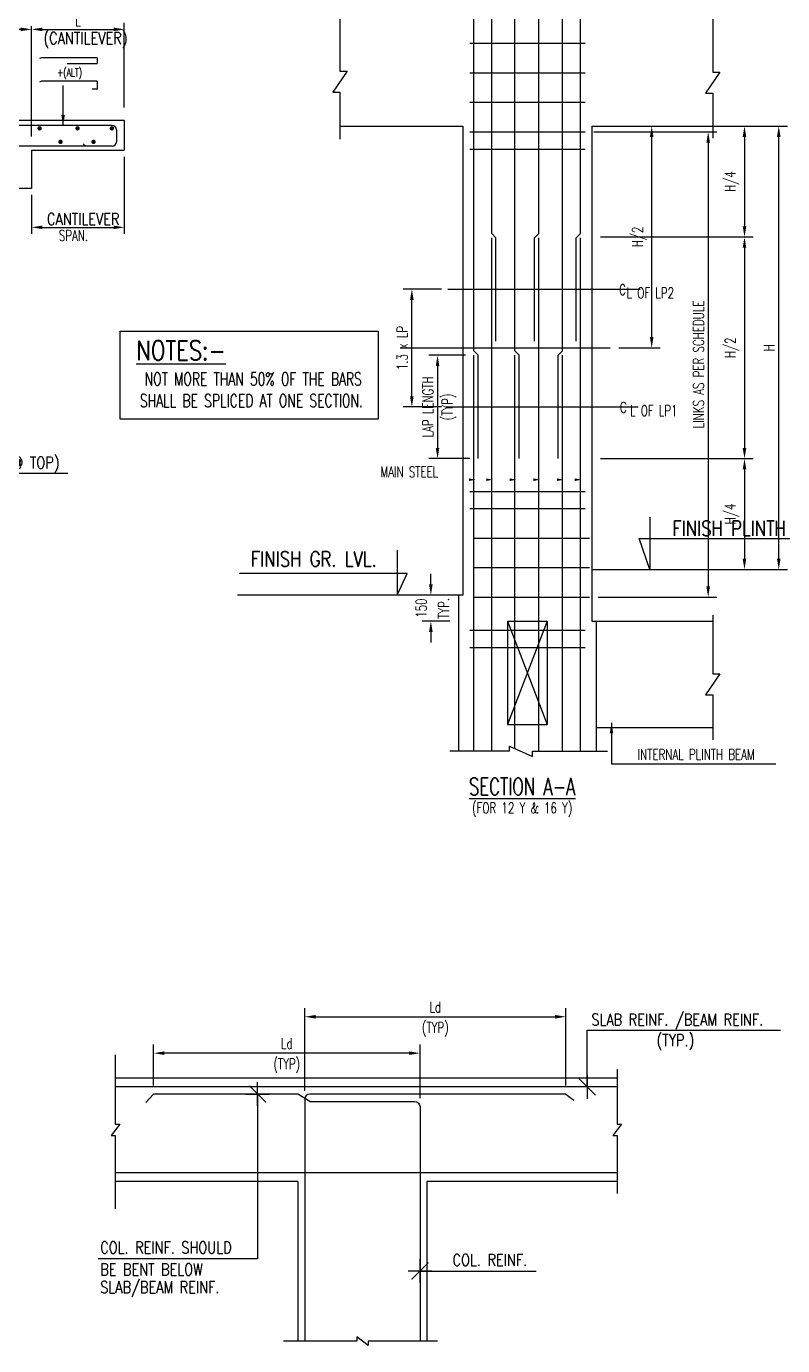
# Model space of a CAD drawing. Extents: x 489124 to 794428, y -356295 to -29813.
# Drawn here: x 591606 to 609192, y -319889 to -289239 of the extents above; entities that cross this region are included whole.
import ezdxf
from ezdxf.enums import TextEntityAlignment as Align
from ezdxf.lldxf.tags import DXFTag

# ---------------------------------------------------------------- set-up
doc = ezdxf.new("R2010")
doc.units = 0
doc.header["$LTSCALE"] = 500
doc.header["$MEASUREMENT"] = 0
doc.layers.get('DEFPOINTS').update_dxf_attribs({"color": 4})
for name, color, linetype in [('08', 4, 'Continuous'), ('BEAM', 4, 'Continuous'), ('BRAKE LINE', 8, 'Continuous'), ('CEN', 8, 'CENTER'), ('DIM', 5, 'Continuous'), ('DIM1', 5, 'Continuous'), ('dimention', 7, 'Continuous'), ('FOOT', 4, 'Continuous'), ('FRAME', 6, 'Continuous'), ('LINK', 2, 'Continuous'), ('REINFORCEMENT', 6, 'Continuous'), ('S-SCHEDULE', 2, 'Continuous'), ('ST', 6, 'Continuous'), ('TXT', 4, 'Continuous'), ('TXT1', 2, 'Continuous')]:
    doc.layers.add(name, color=color, linetype=linetype)
doc.layers.add('HEADING-TXT', color=1, linetype='Continuous', lineweight=25)
doc.styles.add('ROMAND', font='romand')
doc.styles.add('ROMANS', font='r.shx', dxfattribs={"width": 0.7, "bigfont": 'bigfont.shx'})
doc.styles.add('ROMENT', font='r.shx', dxfattribs={"bigfont": 'bigfont.shx'})
tags = doc.linetypes.add('CENTER', pattern=[2, 1.25, -0.25, 0.25, -0.25]).pattern_tags.tags
tags[10:11] = [DXFTag(74, 4), DXFTag(75, 0), DXFTag(340, '0'), DXFTag(46, 1.0), DXFTag(50, 0.0), DXFTag(44, 0.0), DXFTag(45, 0.0)]
tags[8:9] = [DXFTag(74, 4), DXFTag(75, 0), DXFTag(340, '0'), DXFTag(46, 1.0), DXFTag(50, 0.0), DXFTag(44, 0.0), DXFTag(45, 0.0)]
tags[6:7] = [DXFTag(74, 4), DXFTag(75, 0), DXFTag(340, '0'), DXFTag(46, 1.0), DXFTag(50, 0.0), DXFTag(44, 0.0), DXFTag(45, 0.0)]
tags[4:5] = [DXFTag(74, 4), DXFTag(75, 0), DXFTag(340, '0'), DXFTag(46, 1.0), DXFTag(50, 0.0), DXFTag(44, 0.0), DXFTag(45, 0.0)]
doc.dimstyles.new('5', dxfattribs={"dimtxt": 250, "dimasz": 250, "dimexe": 60, "dimexo": 60, "dimgap": 150, "dimtad": 1, "dimdec": 0, "dimlfac": 0.2, "dimzin": 0, "dimdsep": 46, "dimtxsty": 'ROMANS', "dimcen": -250, "dimclrd": 5, "dimclre": 5, "dimclrt": 4, "dimadec": 0, "dimazin": 0, "dimtfac": 1, "dimtdec": 0, "dimtix": 1, "dimtofl": 0, "dimtmove": 2, "dimatfit": 3, "dimfxl": 0, "dimtolj": 1, "dimtzin": 0, "dimarcsym": 0})
doc.dimstyles.new('Copy(2) of Standard', dxfattribs={"dimtxt": 300, "dimasz": 250, "dimexe": 75, "dimexo": 50, "dimgap": 50, "dimtad": 1, "dimdec": 0, "dimrnd": 5, "dimzin": 0, "dimdsep": 46, "dimtxsty": 'ROMANS', "dimcen": 0, "dimclrd": 5, "dimclre": 5, "dimclrt": 4, "dimadec": 0, "dimazin": 0, "dimtfac": 1, "dimtdec": 0, "dimtofl": 0, "dimtmove": 0, "dimatfit": 3, "dimfxl": 0, "dimtolj": 1, "dimtzin": 0, "dimarcsym": 0})
doc.dimstyles.new('dim25', dxfattribs={"dimtxt": 250, "dimasz": 250, "dimexe": 200, "dimexo": 200, "dimgap": 100, "dimtad": 1, "dimdec": 0, "dimlfac": 0.25, "dimzin": 0, "dimdsep": 46, "dimtxsty": 'ROMANS', "dimcen": 0, "dimclrd": 5, "dimclre": 5, "dimclrt": 4, "dimadec": 0, "dimazin": 0, "dimtfac": 1, "dimtdec": 0, "dimtix": 1, "dimtofl": 0, "dimtmove": 2, "dimatfit": 3, "dimfxl": 0, "dimtolj": 1, "dimtzin": 0, "dimlwd": -1, "dimlwe": -1, "dimarcsym": 0})
doc.dimstyles.new('INT$7', dxfattribs={"dimtxt": 9, "dimasz": 8, "dimexe": 8, "dimexo": 3, "dimgap": 2, "dimtad": 1, "dimdec": 0, "dimzin": 0, "dimdsep": 46, "dimtxsty": 'ROMANS', "dimblk": 'DIMTICK', "dimcen": -0.25, "dimclrd": 5, "dimclre": 5, "dimclrt": 4, "dimadec": 0, "dimazin": 0, "dimtfac": 1, "dimtdec": 0, "dimtix": 1, "dimtofl": 0, "dimtmove": 2, "dimatfit": 3, "dimldrblk": 'DIMTICK', "dimfxl": 0, "dimtolj": 1, "dimtzin": 0, "dimarcsym": 0})
doc.dimstyles.new('INT1', dxfattribs={"dimtxt": 250, "dimasz": 250, "dimexe": 150, "dimexo": 60, "dimgap": 75, "dimtad": 1, "dimdec": 0, "dimzin": 0, "dimdsep": 46, "dimtxsty": 'ROMANS', "dimcen": -250, "dimclrd": 5, "dimclre": 5, "dimclrt": 4, "dimadec": 0, "dimazin": 0, "dimtfac": 1, "dimtdec": 0, "dimtix": 1, "dimtofl": 0, "dimtmove": 2, "dimatfit": 3, "dimfxl": 0, "dimtolj": 1, "dimtzin": 0, "dimarcsym": 0})

# ---------------------------------------------------------------- blocks, each defined once
blk = doc.blocks.new('*D987')
at = {"layer": 'DEFPOINTS', "color": 0}
for p in [(593883.7975305151, -292117.6470941927), (591726.5982788904, -293005.9755883657), (593883.7975305151, -293907.9178714396)]:
    blk.add_point(p, dxfattribs=at)
at = {"layer": 'DIM', "color": 5, "lineweight": -2}
for p, q in [((593883.7975305151, -292267.6470941927), (593883.7975305151, -294057.9178714396)), ((591726.5982788904, -293155.9755883657), (591726.5982788904, -294057.9178714396)), ((591976.5982788904, -293907.9178714396), (593633.7975305151, -293907.9178714396))]:
    blk.add_line(p, q, dxfattribs=at)
at = {"layer": 'DIM', "color": 5}
for points in [[(591976.5982788904, -293866.2512047729), (591976.5982788904, -293949.5845381063), (591726.5982788904, -293907.9178714396)], [(593633.7975305151, -293866.2512047729), (593633.7975305151, -293949.5845381063), (593883.7975305151, -293907.9178714396)]]:
    blk.add_solid(points, dxfattribs=at)
at = {"layer": 'DIM', "color": 4, "insert": (592805.1979047027, -293707.9178714396), "char_height": 250, "attachment_point": 5, "style": 'ROMANS'}
blk.add_mtext('\\A1;   ', dxfattribs=at)
blk = doc.blocks.new('*D988')
at = {"layer": 'DEFPOINTS', "color": 0}
for p in [(588138.8144213418, -289309.0058978407), (588138.8144213418, -291371.0311365516), (591726.5982788904, -291847.0311365516)]:
    blk.add_point(p, dxfattribs=at)
at = {"layer": 'DIM', "color": 5, "lineweight": -2}
for p, q in [((588138.8144213418, -291321.0311365516), (588138.8144213418, -289234.0058978407)), ((591476.5982788904, -289309.0058978407), (588388.8144213418, -289309.0058978407)), ((591726.5982788904, -291797.0311365516), (591726.5982788904, -289234.0058978407))]:
    blk.add_line(p, q, dxfattribs=at)
at = {"layer": 'DIM', "color": 5}
for points in [[(588388.8144213418, -289267.339231174), (588388.8144213418, -289350.6725645074), (588138.8144213418, -289309.0058978407)], [(591476.5982788904, -289267.339231174), (591476.5982788904, -289350.6725645074), (591726.5982788904, -289309.0058978407)]]:
    blk.add_solid(points, dxfattribs=at)
at = {"layer": 'DIM', "color": 4, "insert": (589932.7063501161, -289109.0058978407), "char_height": 300, "attachment_point": 5, "style": 'ROMANS'}
blk.add_mtext('\\A1;1.5 x L', dxfattribs=at)
blk = doc.blocks.new('*D989')
at = {"layer": 'DEFPOINTS', "color": 0}
for p in [(591726.5982788904, -289309.0058978407), (593883.7975305151, -289309.0058978407), (593883.7975305151, -291270.0311365516)]:
    blk.add_point(p, dxfattribs=at)
at = {"layer": 'DIM', "color": 5, "lineweight": -2}
for p, q in [((591976.5982788904, -289309.0058978407), (593633.7975305151, -289309.0058978407)), ((593883.7975305151, -291120.0311365516), (593883.7975305151, -289159.0058978407))]:
    blk.add_line(p, q, dxfattribs=at)
at = {"layer": 'DIM', "color": 5}
for points in [[(591976.5982788904, -289267.339231174), (591976.5982788904, -289350.6725645074), (591726.5982788904, -289309.0058978407)], [(593633.7975305151, -289267.339231174), (593633.7975305151, -289350.6725645074), (593883.7975305151, -289309.0058978407)]]:
    blk.add_solid(points, dxfattribs=at)
at = {"layer": 'DIM', "color": 4, "insert": (592805.1979047027, -289109.0058978407), "char_height": 250, "attachment_point": 5, "style": 'ROMANS'}
blk.add_mtext('\\A1;L', dxfattribs=at)
blk = doc.blocks.new('DIMTICK')
for p, q in [((-1, 0), (1, 0)), ((0, 1), (0, -1))]:
    blk.add_line(p, q)
at = {"color": 2, "const_width": 0.1}
blk.add_lwpolyline([(0.7071067811865461, 0.7071067811865461), (-0.7071067811865479, -0.7071067811865461)], dxfattribs=at)
blk = doc.blocks.new('*D1021')
at = {"layer": 'DEFPOINTS', "color": 0}
for p in [(601011.8580561941, -302455.8475312414), (601594.7712864764, -302455.8475312414), (601654.7712864755, -303055.8475312414)]:
    blk.add_point(p, dxfattribs=at)
at = {"layer": 'DIM', "color": 5}
for p, q in [((601011.8580561941, -302205.8475312414), (601011.8580561941, -301955.8475312414)), ((601394.7712864764, -302455.8475312414), (600811.8580561941, -302455.8475312414)), ((601454.7712864755, -303055.8475312414), (600811.8580561941, -303055.8475312414)), ((601011.8580561941, -303305.8475312414), (601011.8580561941, -303555.8475312414))]:
    blk.add_line(p, q, dxfattribs=at)
for points in [[(600970.1913895275, -302205.8475312414), (601053.5247228608, -302205.8475312414), (601011.8580561941, -302455.8475312414)], [(600970.1913895275, -303305.8475312414), (601053.5247228608, -303305.8475312414), (601011.8580561941, -303055.8475312414)]]:
    blk.add_solid(points, dxfattribs=at)
at = {"layer": 'DIM', "color": 4, "insert": (600786.8580561943, -302755.8475312413), "char_height": 250, "attachment_point": 5, "rotation": 90, "style": 'ROMANS'}
blk.add_mtext('\\A1;150', dxfattribs=at)
blk = doc.blocks.new('*D1030')
at = {"layer": 'DEFPOINTS', "color": 0}
for p in [(600569.9028259865, -295345.4497478502), (601462.7712392993, -295345.4497478502), (601462.7712392993, -298080.8475312414)]:
    blk.add_point(p, dxfattribs=at)
at = {"layer": 'DIM', "color": 5}
for p, q in [((601262.7712392993, -295345.4497478502), (600369.9028259865, -295345.4497478502)), ((600569.9028259865, -297830.8475312414), (600569.9028259865, -295595.4497478502)), ((601262.7712392993, -298080.8475312414), (600369.9028259865, -298080.8475312414))]:
    blk.add_line(p, q, dxfattribs=at)
for points in [[(600528.2361593199, -295595.4497478502), (600611.5694926531, -295595.4497478502), (600569.9028259865, -295345.4497478502)], [(600528.2361593199, -297830.8475312414), (600611.5694926531, -297830.8475312414), (600569.9028259865, -298080.8475312414)]]:
    blk.add_solid(points, dxfattribs=at)
at = {"layer": 'DIM', "color": 4, "insert": (600344.9028259866, -296713.1486395457), "char_height": 250, "attachment_point": 5, "rotation": 90, "style": 'ROMANS'}
blk.add_mtext('\\A1;1.3 x LP', dxfattribs=at)
blk = doc.blocks.new('*D1032')
at = {"layer": 'DEFPOINTS', "color": 0}
for p in [(605180.1594426064, -291555.8475312423), (606147.5914192013, -291555.8475312423), (605180.1594426064, -296707.0022183401)]:
    blk.add_point(p, dxfattribs=at)
at = {"layer": 'DIM', "color": 5}
for p, q in [((605380.1594426064, -291555.8475312423), (606347.5914192013, -291555.8475312423)), ((606147.5914192013, -296457.0022183401), (606147.5914192013, -291805.8475312423)), ((605380.1594426064, -296707.0022183401), (606347.5914192013, -296707.0022183401))]:
    blk.add_line(p, q, dxfattribs=at)
for points in [[(606105.9247525347, -291805.8475312423), (606189.258085868, -291805.8475312423), (606147.5914192013, -291555.8475312423)], [(606105.9247525347, -296457.0022183401), (606189.258085868, -296457.0022183401), (606147.5914192013, -296707.0022183401)]]:
    blk.add_solid(points, dxfattribs=at)
at = {"layer": 'DIM', "color": 4, "insert": (605857.1152287252, -294131.4248747911), "char_height": 250, "attachment_point": 5, "rotation": 90, "style": 'ROMANS'}
blk.add_mtext('\\A1;H/2', dxfattribs=at)
blk = doc.blocks.new('*D1033')
at = {"layer": 'DEFPOINTS', "color": 0}
for p in [(607509.4645695891, -291555.8475312423), (609101.6220840416, -291555.8475312423), (607509.4645695891, -301855.8475312423)]:
    blk.add_point(p, dxfattribs=at)
at = {"layer": 'DIM', "color": 5}
for p, q in [((607709.4645695891, -291555.8475312423), (609301.6220840416, -291555.8475312423)), ((609101.6220840416, -301605.8475312423), (609101.6220840416, -291805.8475312423)), ((607709.4645695891, -301855.8475312423), (609301.6220840416, -301855.8475312423))]:
    blk.add_line(p, q, dxfattribs=at)
for points in [[(609059.955417375, -291805.8475312423), (609143.2887507082, -291805.8475312423), (609101.6220840416, -291555.8475312423)], [(609059.955417375, -301605.8475312423), (609143.2887507082, -301605.8475312423), (609101.6220840416, -301855.8475312423)]]:
    blk.add_solid(points, dxfattribs=at)
at = {"layer": 'DIM', "color": 4, "insert": (608876.6220840417, -296705.8475312422), "char_height": 250, "attachment_point": 5, "rotation": 90, "style": 'ROMANS'}
blk.add_mtext('\\A1;H', dxfattribs=at)
blk = doc.blocks.new('*D1049')
at = {"layer": 'DEFPOINTS', "color": 0}
for p in [(606955.8927790029, -291555.8475312423), (604754.7712864755, -294130.8475312414), (608305.1674001806, -294130.8475312414)]:
    blk.add_point(p, dxfattribs=at)
at = {"layer": 'DIM', "color": 5}
for p, q in [((607155.8927790029, -291555.8475312423), (608505.1674001806, -291555.8475312423)), ((608305.1674001806, -291805.8475312423), (608305.1674001806, -293880.8475312414)), ((604954.7712864755, -294130.8475312414), (608505.1674001806, -294130.8475312414))]:
    blk.add_line(p, q, dxfattribs=at)
for points in [[(608263.500733514, -291805.8475312423), (608346.8340668472, -291805.8475312423), (608305.1674001806, -291555.8475312423)], [(608263.500733514, -293880.8475312414), (608346.8340668472, -293880.8475312414), (608305.1674001806, -294130.8475312414)]]:
    blk.add_solid(points, dxfattribs=at)
at = {"layer": 'DIM', "color": 4, "insert": (608014.6912097045, -292843.3475312418), "char_height": 250, "attachment_point": 5, "rotation": 90, "style": 'ROMANS'}
blk.add_mtext('\\A1;H/4', dxfattribs=at)
blk = doc.blocks.new('*D1050')
at = {"layer": 'DEFPOINTS', "color": 0}
for p in [(604754.7712864755, -294130.8475312414), (604754.7712864755, -299280.8475312414), (608305.1674001806, -299280.8475312414)]:
    blk.add_point(p, dxfattribs=at)
at = {"layer": 'DIM', "color": 5}
for p, q in [((604954.7712864755, -294130.8475312414), (608505.1674001806, -294130.8475312414)), ((608305.1674001806, -294380.8475312414), (608305.1674001806, -299030.8475312414)), ((604954.7712864755, -299280.8475312414), (608505.1674001806, -299280.8475312414))]:
    blk.add_line(p, q, dxfattribs=at)
for points in [[(608263.500733514, -294380.8475312414), (608346.8340668472, -294380.8475312414), (608305.1674001806, -294130.8475312414)], [(608263.500733514, -299030.8475312414), (608346.8340668472, -299030.8475312414), (608305.1674001806, -299280.8475312414)]]:
    blk.add_solid(points, dxfattribs=at)
at = {"layer": 'DIM', "color": 4, "insert": (608014.6912097045, -296705.8475312413), "char_height": 250, "attachment_point": 5, "rotation": 90, "style": 'ROMANS'}
blk.add_mtext('\\A1;H/2', dxfattribs=at)
blk = doc.blocks.new('*D1051')
at = {"layer": 'DEFPOINTS', "color": 0}
for p in [(604754.7712864755, -299280.8475312414), (607108.4616657086, -301855.8475312423), (608305.1674001806, -301855.8475312423)]:
    blk.add_point(p, dxfattribs=at)
at = {"layer": 'DIM', "color": 5}
for p, q in [((604954.7712864755, -299280.8475312414), (608505.1674001806, -299280.8475312414)), ((608305.1674001806, -299530.8475312414), (608305.1674001806, -301605.8475312423)), ((607308.4616657086, -301855.8475312423), (608505.1674001806, -301855.8475312423))]:
    blk.add_line(p, q, dxfattribs=at)
for points in [[(608263.500733514, -299530.8475312414), (608346.8340668472, -299530.8475312414), (608305.1674001806, -299280.8475312414)], [(608263.500733514, -301605.8475312423), (608346.8340668472, -301605.8475312423), (608305.1674001806, -301855.8475312423)]]:
    blk.add_solid(points, dxfattribs=at)
at = {"layer": 'DIM', "color": 4, "insert": (608014.6912097045, -300568.3475312418), "char_height": 250, "attachment_point": 5, "rotation": 90, "style": 'ROMANS'}
blk.add_mtext('\\A1;H/4', dxfattribs=at)
blk = doc.blocks.new('*D1121')
at = {"layer": 'DEFPOINTS', "color": 0}
for p in [(594563.4501885725, -313094.5), (594563.4501885725, -314046.485234756), (600761.0760771157, -314339.0633002869)]:
    blk.add_point(p, dxfattribs=at)
at = {"layer": 'DIM', "color": 5}
for p, q in [((594563.4501885725, -313846.485234756), (594563.4501885725, -312894.5)), ((600761.0760771157, -314139.0633002869), (600761.0760771157, -312894.5)), ((600511.0760771157, -313094.5), (594813.4501885725, -313094.5))]:
    blk.add_line(p, q, dxfattribs=at)
for points in [[(594813.4501885725, -313052.8333333333), (594813.4501885725, -313136.1666666667), (594563.4501885725, -313094.5)], [(600511.0760771157, -313052.8333333333), (600511.0760771157, -313136.1666666667), (600761.0760771157, -313094.5)]]:
    blk.add_solid(points, dxfattribs=at)
at = {"layer": 'DIM', "color": 4, "char_height": 250, "attachment_point": 5, "style": 'ROMANS'}
for s, insert in [('\\A1;Ld', (597662.2631328441, -312869.5)), ('\\A1;(TYP)', (597662.2631328441, -313384.9761904762))]:
    blk.add_mtext(s, dxfattribs=dict(at, insert=insert))
blk = doc.blocks.new('*D1122')
at = {"layer": 'DEFPOINTS', "color": 0}
for p in [(604150.1703415252, -312249), (604150.1703415252, -314046.485234756), (598081.0760771157, -314166.485234756)]:
    blk.add_point(p, dxfattribs=at)
at = {"layer": 'DIM', "color": 5}
for p, q in [((598081.0760771157, -313966.485234756), (598081.0760771157, -312049)), ((598331.0760771157, -312249), (603900.1703415252, -312249)), ((604150.1703415252, -313846.485234756), (604150.1703415252, -312049))]:
    blk.add_line(p, q, dxfattribs=at)
for points in [[(598331.0760771157, -312207.3333333333), (598331.0760771157, -312290.6666666667), (598081.0760771157, -312249)], [(603900.1703415252, -312207.3333333333), (603900.1703415252, -312290.6666666667), (604150.1703415252, -312249)]]:
    blk.add_solid(points, dxfattribs=at)
at = {"layer": 'DIM', "color": 4, "char_height": 250, "attachment_point": 5, "style": 'ROMANS'}
for s, insert in [('\\A1;Ld', (601115.6232093205, -312024)), ('\\A1;(TYP)', (601115.6232093205, -312539.4761904762))]:
    blk.add_mtext(s, dxfattribs=dict(at, insert=insert))
blk = doc.blocks.new('*D1125')
at = {"layer": 'DEFPOINTS', "color": 0}
for p in [(604602.5797355529, -291689.2316479832), (604702.579735552, -302500.6850425382), (607461.201152449, -302500.6850425382)]:
    blk.add_point(p, dxfattribs=at)
at = {"layer": 'DIM', "color": 5}
for p, q in [((604802.5797355529, -291689.2316479832), (607661.201152449, -291689.2316479832)), ((607461.201152449, -291939.2316479832), (607461.201152449, -302250.6850425382)), ((604902.579735552, -302500.6850425382), (607661.201152449, -302500.6850425382))]:
    blk.add_line(p, q, dxfattribs=at)
for points in [[(607419.5344857824, -291939.2316479832), (607502.8678191156, -291939.2316479832), (607461.201152449, -291689.2316479832)], [(607419.5344857824, -302250.6850425382), (607502.8678191156, -302250.6850425382), (607461.201152449, -302500.6850425382)]]:
    blk.add_solid(points, dxfattribs=at)
at = {"layer": 'DIM', "color": 4, "insert": (607236.2011524491, -297094.9583452606), "char_height": 250, "attachment_point": 5, "rotation": 90, "style": 'ROMANS'}
blk.add_mtext('\\A1;LINKS AS PER SCHEDULE', dxfattribs=at)
blk = doc.blocks.new('*D1127')
at = {"layer": 'DEFPOINTS', "color": 0}
for p in [(602014.7712864727, -296880.8475312423), (601167.7800453824, -299280.8475312414), (602114.7712864736, -299280.8475312414)]:
    blk.add_point(p, dxfattribs=at)
at = {"layer": 'DIM', "color": 5}
for p, q in [((601814.7712864727, -296880.8475312423), (600967.7800453824, -296880.8475312423)), ((601167.7800453824, -297130.8475312423), (601167.7800453824, -299030.8475312414)), ((601914.7712864736, -299280.8475312414), (600967.7800453824, -299280.8475312414))]:
    blk.add_line(p, q, dxfattribs=at)
for points in [[(601126.1133787158, -297130.8475312423), (601209.4467120491, -297130.8475312423), (601167.7800453824, -296880.8475312423)], [(601126.1133787158, -299030.8475312414), (601209.4467120491, -299030.8475312414), (601167.7800453824, -299280.8475312414)]]:
    blk.add_solid(points, dxfattribs=at)
at = {"layer": 'DIM', "color": 4, "char_height": 250, "rotation": 90, "style": 'ROMANS'}
for s, insert, attachment_point in [('\\A1;LAP LENGTH', (601067.7800453826, -298080.8475312418), 8), ('\\A1;(TYP)', (601267.7800453826, -298080.8475312418), 2)]:
    blk.add_mtext(s, dxfattribs=dict(at, insert=insert, attachment_point=attachment_point))

msp = doc.modelspace()

# ---------------------------------------------------------------- linework, layer by layer
at = {"layer": '08'}
for p, q in [((586859.0466972869, -291416.3323145679), (593883.7975305151, -291416.3323145679)), ((593883.7975305151, -291416.3323145679), (593883.7975305151, -292117.6470941927)), ((591726.5982788904, -292117.6470941927), (591726.5982788904, -293005.9755883657)), ((591726.5982788904, -292117.6470941927), (593883.7975305151, -292117.6470941927)), ((591726.5982788904, -293005.9755883657), (590744.0954239415, -293005.9755883657))]:
    msp.add_line(p, q, dxfattribs=at)
at = {"layer": 'BEAM'}
for p, q in [((605345.2946046349, -313676.7178229243), (593677.7186847357, -313676.7178229243)), ((597921.0760771167, -316076.7178229252), (593677.7186847357, -316076.7178229252)), ((597921.0760771167, -316076.7178229252), (597921.0760771167, -319782.656686666)), ((600921.0760771157, -316076.7178229252), (600921.0760771157, -319782.656686666)), ((605345.2946046349, -316076.7178229252), (600921.0760771157, -316076.7178229252))]:
    msp.add_line(p, q, dxfattribs=at)
at = {"layer": 'BRAKE LINE', "ltscale": 2}
for points in [[(593673.6279982757, -313129.667669205), (593673.6279982757, -314745.6739747343), (593779.9870342752, -314745.6739747343), (593575.4503351953, -315007.7616711161), (593673.6279982757, -315007.7616711161), (593673.6279982757, -316711.0696378439)], [(605341.203918173, -313463.167669205), (605341.203918173, -314745.6739747343), (605447.5629541725, -314745.6739747343), (605243.0262550954, -315007.7616711161), (605341.203918173, -315007.7616711161), (605341.203918173, -316358.0696378439)], [(601168.126230835, -319782.656686666), (599552.1199253062, -319782.656686666), (599552.1199253062, -319889.0157226669), (599290.0322289253, -319684.4790235879), (599290.0322289253, -319782.656686666), (597586.7242621966, -319782.656686666)]]:
    msp.add_lwpolyline(points, dxfattribs=at)
at = {"layer": 'CEN'}
for p, q in [((601405.5973400092, -295345.4497478502), (605875.5972928349, -295345.4497478502)), ((600301.7974308729, -296707.0022183401), (605180.1594426064, -296707.0022183401)), ((601362.7712864736, -298080.8475312414), (605832.7712392993, -298080.8475312414))]:
    msp.add_line(p, q, dxfattribs=at)
at = {"layer": 'DEFPOINTS', "color": 0, "linetype": 'ByBlock'}
for p in [(597721.0760771157, -314036.7178229243), (600921.0760771157, -316076.7178229252)]:
    msp.add_point(p, dxfattribs=at)
at = {"layer": 'DIM'}
for p, q in [((604754.7712864755, -300655.8475312414), (604754.7712864764, -303055.8475312414)), ((602794.7712864755, -303055.8475312414), (603714.7712864755, -305455.8475312414)), ((603714.7712864755, -303055.8475312414), (602794.7712864755, -305455.8475312414))]:
    msp.add_line(p, q, dxfattribs=at)
at = {"layer": 'DIM', "color": 3, "linetype": 'Continuous'}
for p, q in [((604754.7712864755, -301855.8475312423), (608801.905966864, -301855.8475312423)), ((601754.7712864755, -302455.8475312414), (596517.9381828031, -302455.8475312414))]:
    msp.add_line(p, q, dxfattribs=at)
at = {"layer": 'DIM'}
for points in [[(598897.6735861739, -288923.2273250311), (598897.6735861739, -290281.190366867), (599064.0377784828, -290281.190366867), (598731.309393866, -290768.0072367364), (598897.6735861739, -290768.0072367364), (598897.6735861739, -291856.2722473354)], [(607565.958436056, -288942.8872920801), (607565.958436056, -290300.850333917), (607732.322628364, -290300.850333917), (607399.594243749, -290787.6672037863), (607565.958436056, -290787.6672037863), (607565.958436056, -291834.8037610594)], [(607565.958436056, -302922.0728882872), (607565.958436056, -304280.0359301222), (607732.322628364, -304280.0359301222), (607399.594243749, -304766.8527999911), (607565.958436056, -304766.8527999911), (607565.958436056, -305813.9893572652)]]:
    msp.add_lwpolyline(points, dxfattribs=at)
at = {"layer": 'DIM', "flags": 128}
for points in [[(601898.6277866261, -299771.2676161493, 61.212672, 0, 0), (602051.5579161206, -299771.2676161493, 0, 0, 0), (600136.2780390643, -299771.2676161493, 0, 0, 0)], [(602299.1281839442, -299771.2676161493, 61.212672, 0, 0), (602452.0583134387, -299771.2676161493, 0, 0, 0), (600536.7784363842, -299771.2676161493, 0, 0, 0)], [(602845.2256922862, -299771.2676161493, 61.212672, 0, 0), (602998.1558217816, -299771.2676161493, 0, 0, 0), (601082.8759447252, -299771.2676161493, 0, 0, 0)], [(603396.0679208627, -299771.2676161493, 61.212672, 0, 0), (603548.9980503591, -299771.2676161493, 0, 0, 0), (601633.7181733018, -299771.2676161493, 0, 0, 0)], [(603944.439173569, -299771.2676161493, 61.212672, 0, 0), (604097.3693030635, -299771.2676161493, 0, 0, 0), (602182.089426008, -299771.2676161493, 0, 0, 0)], [(604355.7176130973, -299771.2676161493, 61.212672, 0, 0), (604508.6477425937, -299771.2676161493, 0, 0, 0), (602593.3678655364, -299771.2676161493, 0, 0, 0)]]:
    msp.add_lwpolyline(points, format="xyseb", dxfattribs=at)
at = {"layer": 'DIM1'}
msp.add_lwpolyline([(601449.7712864764, -306072.5249941563), (602839.2712864736, -306072.5249941563), (602839.2712864736, -305961.5249941563), (603378.2712864755, -306205.0249941573), (603378.2712864755, -306074.5249941563), (605119.7712864755, -306074.5249941563)], dxfattribs=at)
at = {"layer": 'FOOT', "linetype": 'Continuous'}
for p, q in [((598897.6735861739, -291555.8475312423), (601754.7712864755, -291555.8475312423)), ((601754.7712864755, -291555.8475312423), (601754.7712864755, -302455.8475312414)), ((604754.7712864755, -291555.8475312423), (604754.7712864755, -300655.8475312414)), ((604754.7712864755, -291555.8475312423), (607565.958436056, -291555.8475312423)), ((601654.7712864755, -302455.8475312414), (601654.7712864755, -306072.5249941563)), ((602794.7712864755, -303055.8475312414), (603714.7712864755, -303055.8475312414)), ((602794.7712864755, -303055.8475312414), (602794.7712864755, -305455.8475312414)), ((603714.7712864755, -303055.8475312414), (603714.7712864755, -305455.8475312414)), ((604754.7712864764, -303055.8475312414), (607565.958436056, -303055.8475312414)), ((604854.7712864755, -303055.8475312414), (604854.7712864755, -306074.5249941563)), ((602794.7712864755, -305455.8475312414), (603714.7712864755, -305455.8475312414)), ((604854.7712864755, -305528.0249941563), (607565.958436056, -305528.0249941563))]:
    msp.add_line(p, q, dxfattribs=at)
msp.add_lwpolyline([(593788.1735298797, -296323.5631751679), (599787.0487232681, -296323.5631751679), (599787.0487232681, -298364.1468587518), (593788.1735298797, -298364.1468587518)], close=True, dxfattribs=at)
at = {"layer": 'FRAME'}
for p, q in [((602426.5469732992, -294049.0318978652), (602426.5469733011, -282330.8475312414)), ((603519.7906339737, -294049.0318978629), (603519.7906339774, -282330.8475312414)), ((604494.7712864792, -294049.0318978643), (604494.7712864792, -282330.8475312414)), ((602014.7712864727, -296780.8475312414), (602014.7712864699, -284863.1272107651)), ((602964.964580439, -296780.8475312423), (602964.9645804418, -284863.1272107651)), ((604072.4024306647, -296780.8475312414), (604072.4024306666, -284863.1272107651)), ((602526.5469732974, -294149.0318978643), (602426.5469732974, -294049.0318978643)), ((602426.5469732974, -306072.5249941563), (602426.5469732992, -294149.0318978643)), ((602526.5469732974, -296549.0318978643), (602526.5469732974, -294149.0318978643)), ((603419.7906339755, -294149.0318978643), (603519.7906339737, -294049.0318978643)), ((603419.7906339755, -296549.0318978643), (603419.7906339755, -294149.0318978643)), ((603519.7906339727, -306074.5249941563), (603519.7906339737, -294149.0318978643)), ((604394.7712864764, -294149.0318978643), (604494.7712864792, -294049.0318978643)), ((604394.7712864764, -296549.0318978643), (604394.7712864764, -294149.0318978643)), ((604494.7712864755, -306074.5249941563), (604494.7712864792, -294149.0318978643)), ((602114.7712864727, -296880.8475312423), (602014.7712864727, -296780.8475312414)), ((602014.7712864755, -306072.5249941563), (602014.7712864727, -296880.8475312423)), ((602114.7712864736, -299280.8475312414), (602114.7712864727, -296880.8475312423)), ((603064.964580439, -296880.8475312423), (602964.964580439, -296780.8475312414)), ((602964.964580439, -306018.3085137852), (602964.96458044, -296880.8475312423)), ((603064.964580439, -299280.8475312414), (603064.964580439, -296880.8475312423)), ((603972.4024306638, -296880.8475312423), (604072.4024306638, -296780.8475312414)), ((603972.4024306638, -299280.8475312414), (603972.4024306638, -296880.8475312423)), ((604072.4024306638, -306074.5249941563), (604072.4024306647, -296880.8475312423)), ((603519.7906339737, -306074.5249941563), (603519.7906339737, -303155.0193798821))]:
    msp.add_line(p, q, dxfattribs=at)
at = {"layer": 'LINK'}
for p, q in [((601922.0337310014, -289628.6850425382), (604602.5797355529, -289628.6850425382)), ((601922.0337310014, -290314.6850425391), (604602.5797355529, -290314.6850425391)), ((601922.0337310014, -291000.6850425391), (604602.5797355529, -291000.6850425391)), ((601922.0337310014, -291689.2316479832), (604602.5797355529, -291689.2316479832)), ((601922.0337310014, -292089.2316479832), (604602.5797355529, -292089.2316479832)), ((601922.0337310014, -300042.6850425391), (604602.5797355529, -300042.6850425391)), ((601922.0337310014, -300442.6850425391), (604602.5797355529, -300442.6850425391)), ((602022.0337310014, -301128.6850425391), (604702.5797355529, -301128.6850425391)), ((602022.0337310014, -301814.6850425391), (604702.5797355529, -301814.6850425391)), ((602022.0337310014, -302500.6850425391), (604702.5797355529, -302500.6850425391)), ((601922.0337310014, -303269.0100199445), (604602.5797355529, -303269.0100199445)), ((601922.0337310014, -303669.0100199445), (604602.5797355529, -303669.0100199445))]:
    msp.add_line(p, q, dxfattribs=at)
at = {"layer": 'REINFORCEMENT', "linetype": 'Continuous'}
for p, q in [((605345.2946046349, -313876.7178229252), (593677.7186847357, -313876.7178229252)), ((594563.4501885725, -314046.485234756), (594384.4889583699, -314244.2971704528)), ((597921.0760771167, -314046.485234756), (594563.4501885725, -314046.485234756)), ((598197.6139289662, -314219.0633002869), (597921.0760771167, -314046.485234756)), ((604150.1703415252, -314046.485234756), (604338.2103874525, -314185.2574754427)), ((605345.2946046349, -315876.7178229243), (593677.7186847357, -315876.7178229243))]:
    msp.add_line(p, q, dxfattribs=at)
for points in [[(604150.1703415252, -314046.485234756), (598201.0760771157, -314046.485234756, 0.4142135623730951), (598081.0760771157, -314166.485234756), (598081.0760771157, -319782.656686666)], [(598197.6139289662, -314219.0633002869), (600641.0760771157, -314219.0633002869, -0.4142135623730895), (600761.0760771157, -314339.0633002869), (600761.0760771157, -319782.656686666)]]:
    msp.add_lwpolyline(points, format="xyb", dxfattribs=at)
at = {"layer": 'ST'}
for p, q in [((591959.0798867941, -289966.5477652547), (591909.3078589849, -289989.2102508245)), ((593241.0040460667, -289966.5477652547), (591959.0798867941, -289966.5477652547)), ((593241.0040460667, -290108.1030079594), (592554.0391083993, -290108.1030079594)), ((593255.9294243781, -289981.4850102926), (593255.9294243781, -290093.1657629216)), ((591959.0798867941, -290509.489180601), (591909.3078589849, -290532.1605662184)), ((593241.0040460667, -290509.489180601), (591959.0798867941, -290509.489180601)), ((593255.9294243781, -290524.4234589578), (593255.9294243781, -290690.6169975994)), ((593251.5624235146, -290701.1753750473), (593133, -290701.1753750473)), ((592579.1011184305, -291544.6324210584), (588199.0202705599, -291544.6324210584)), ((593604.617899063, -291544.6324210584), (589224.5370511925, -291544.6324210584)), ((593701.1804390354, -291641.2068277609), (593701.1804390354, -291922.3118359826)), ((593604.617899063, -292018.8773426388), (590879.5867681643, -292018.8773426388)), ((592969.3578187969, -292018.8773426388), (592931, -291966.8696490617))]:
    msp.add_line(p, q, dxfattribs=at)
at = {"layer": 'ST', "const_width": 50.69775947395322}
for points in [[(591938.5499242814, -291608.2766549846, -1), (591887.8582249815, -291608.2766549846, -1)], [(592822.4639952956, -291608.2766549846, -1), (592771.760429265, -291608.2766549846, -1)], [(593619.896312559, -291608.2766549846, -1), (593569.1957132118, -291608.2766549846, -1)], [(592373.260838435, -291921.6739993037, 1), (592423.9525377369, -291921.6739993037, 1)], [(593141.8748044968, -291921.6739993037, 1), (593192.5694704801, -291921.6739993037, 1)]]:
    msp.add_lwpolyline(points, format="xyb", close=True, dxfattribs=at)
at = {"layer": 'ST'}
for centre, radius, start, end in [((593241.0040460667, -289981.4850102926), 14.93180058347155, 0, 90), ((593241.0040460667, -290093.1657629216), 14.93180058347431, 270, 0), ((593241.0040460667, -290524.4234589578), 14.93180058347155, 0, 90), ((593241.0040460667, -290690.6169975994), 14.93180058347431, 270, 0), ((593604.617899063, -291641.2068277609), 96.56675408593016, 0, 90), ((593604.617899063, -291922.3118359826), 96.56675408593016, 270, 0)]:
    msp.add_arc(centre, radius, start, end, dxfattribs=at)
at = {"layer": 'TXT1'}
for points in [[(606100.8412795311, -300643.612640453), (606100.8412795311, -301855.8475312423), (605855.2957566476, -301134.1373005179), (609455.769946391, -301134.1373005179)], [(600230.3233518349, -301405.2755180481), (600230.3233518349, -302455.8475312414), (600459.9271464655, -301947.0416711392), (596564.7819996441, -301947.0416711392)]]:
    msp.add_lwpolyline(points, dxfattribs=at)

# ---------------------------------------------------------------- texts
at = {"layer": 'HEADING-TXT', "color": 6, "style": 'ROMANS', "width": 0.8}
msp.add_text('%%UNOTES:-', height=450, dxfattribs=at).set_placement((595203.9784984223, -296992.7513454296), align=Align.CENTER)
at = {"layer": 'HEADING-TXT', "color": 6, "style": 'ROMANS', "width": 0.7}
msp.add_text('%%USECTION A-A', height=400, dxfattribs=at).set_placement((603136.3883509086, -306900.0250410871), align=Align.MIDDLE)
at = {"layer": 'S-SCHEDULE', "color": 4, "style": 'ROMANS', "width": 0.7}
msp.add_text('+(ALT)', height=183.3333333333333, dxfattribs=at).set_placement((592611.4183041612, -290322.0927640444), align=Align.MIDDLE)
msp.add_text(' SPAN. ', height=250, dxfattribs=at).set_placement((592240.7313803574, -294097.0675971957), align=Align.MIDDLE_LEFT)
at = {"layer": 'TXT', "linetype": 'ByBlock', "style": 'ROMANS', "width": 0.8}
for s, p in [('(CANTILEVER)', (592002.7999010403, -289512.4953726486)), ('CANTILEVER  ', (592084.5444608852, -293715.4098613986))]:
    msp.add_text(s, height=275, dxfattribs=at).set_placement(p, align=Align.MIDDLE_LEFT)
at = {"layer": 'TXT', "linetype": 'ByBlock', "style": 'ROMANS', "width": 0.7}
for s, height, p in [('C', 250, (605468.5286777876, -295356.8971338253)), ('L OF LP2', 250, (606116.5286777876, -295430.8971338244)), (' NOT MORE THAN 50% OF THE BARS', 300, (596808.8982540398, -297431.904033981)), ('SHALL BE SPLICED AT ONE SECTION.', 300, (596837.374613587, -297934.4920968916)), ('C', 250, (605488.7026242539, -298092.2949172142)), ('L OF LP1', 250, (606196.702624253, -298166.2949172151)), ('MAIN STEEL', 250, (600511.0286777886, -299589.2528281615))]:
    msp.add_text(s, height=height, dxfattribs=at).set_placement(p, align=Align.MIDDLE)
at = {"layer": 'TXT'}
for s, height, style, width, p in [('(DISTRIBUTION STEEL @ TOP)', 275, 'ROMENT', 0.8, (590215.6471546954, -299394.981864605)), ('INTERNAL PLINTH BEAM', 250, 'ROMANS', 0.7, (607180.8650907753, -306153.1255229879)), ('(FOR 12 Y & 16 Y)', 250, 'ROMANS', 0.7, (603136.3883509086, -307414.0250410871))]:
    msp.add_text(s, height=height, dxfattribs=dict(at, style=style, width=width)).set_placement(p, align=Align.MIDDLE)
at = {"layer": 'TXT', "style": 'ROMANS', "width": 0.7}
msp.add_text('TYP.', height=250, rotation=90, dxfattribs=at).set_placement((601310.705645239, -302760.1108016321), align=Align.MIDDLE)
at = {"layer": 'TXT', "style": 'ROMENT', "width": 0.8}
for s, p in [('SLAB REINF. /BEAM REINF. ', (604745.0347011676, -312452.0663166442)), ('(TYP.)', (606259.795566923, -312931.7842486198)), ('COL. REINF. SHOULD', (593323.29806815, -317748.2627985799)), ('COL. REINF.', (601516.4617649103, -318036.2038577329)), ('BE BENT BELOW ', (593323.29806815, -318256.156190238)), ('SLAB/BEAM REINF.', (593323.29806815, -318670.1591905011))]:
    msp.add_text(s, height=275, dxfattribs=at).set_placement(p)
at = {"layer": 'TXT1', "style": 'ROMAND', "width": 0.8}
for s, p in [('FINISH PLINTH LVL.', (608415.551319482, -300904.1182688433)), ('FINISH GR. LVL.', (598291.1118789278, -301614.0226394632))]:
    msp.add_text(s, height=350, dxfattribs=at).set_placement(p, align=Align.MIDDLE)

# ---------------------------------------------------------------- dimensions: what is measured, and where the dimension line sits
at = {"layer": 'DIM'}
for base, p1, p2, text, dimstyle, override, picture, middle in [((588138.8144213418, -289309.0058978407), (591726.5982788904, -291847.0311365516), (588138.8144213418, -291371.0311365516), '1.5 x L', 'Copy(2) of Standard', {"dimfxl": 60}, '*D988', (589932.7063501161, -289109.0058978407)), ((593883.7975305151, -289309.0058978407), (591726.5982788904, -289309.0058978407), (593883.7975305151, -291270.0311365516), 'L', 'INT1', {"dimexo": 150, "dimlfac": 0.25}, '*D989', (592805.1979047027, -289109.0058978407)), ((593883.7975305151, -293907.9178714396), (591726.5982788904, -293005.9755883657), (593883.7975305151, -292117.6470941927), '   ', 'INT1', {"dimexo": 150, "dimlfac": 0.25}, '*D987', (592805.1979047027, -293707.9178714396))]:
    dim = msp.add_linear_dim(base=base, p1=p1, p2=p2, text=text, dimstyle=dimstyle, override=override, dxfattribs=at)
    dim.commit()
    dim.dimension.update_dxf_attribs({"geometry": picture, "text_midpoint": middle})
for base, p1, p2, text, picture, middle in [((607461.201152449, -302500.6850425382), (604602.5797355529, -291689.2316479832), (604702.579735552, -302500.6850425382), 'LINKS AS PER SCHEDULE', '*D1125', (607236.2011524491, -297094.9583452606)), ((608305.1674001806, -294130.8475312414), (606955.8927790029, -291555.8475312423), (604754.7712864755, -294130.8475312414), 'H/4', '*D1049', (608014.6912097045, -292843.3475312418)), ((606147.5914192013, -291555.8475312423), (605180.1594426064, -296707.0022183401), (605180.1594426064, -291555.8475312423), 'H/2', '*D1032', (605857.1152287252, -294131.4248747911)), ((609101.6220840416, -291555.8475312423), (607509.4645695891, -301855.8475312423), (607509.4645695891, -291555.8475312423), 'H', '*D1033', (608876.6220840417, -296705.8475312422)), ((608305.1674001806, -299280.8475312414), (604754.7712864755, -294130.8475312414), (604754.7712864755, -299280.8475312414), 'H/2', '*D1050', (608014.6912097045, -296705.8475312413)), ((600569.9028259865, -295345.4497478502), (601462.7712392993, -298080.8475312414), (601462.7712392993, -295345.4497478502), '1.3 x LP', '*D1030', (600344.9028259866, -296713.1486395457)), ((601167.7800453824, -299280.8475312414), (602014.7712864727, -296880.8475312423), (602114.7712864736, -299280.8475312414), 'LAP LENGTH\\X(TYP)', '*D1127', (601167.7800453826, -298080.8475312418)), ((608305.1674001806, -301855.8475312423), (604754.7712864755, -299280.8475312414), (607108.4616657086, -301855.8475312423), 'H/4', '*D1051', (608014.6912097045, -300568.3475312418)), ((601011.8580561941, -302455.8475312414), (601654.7712864755, -303055.8475312414), (601594.7712864764, -302455.8475312414), '150', '*D1021', (600786.8580561943, -302755.8475312413))]:
    dim = msp.add_linear_dim(base=base, p1=p1, p2=p2, angle=90, text=text, dimstyle='dim25', dxfattribs=at)
    dim.commit()
    dim.dimension.update_dxf_attribs({"geometry": picture, "text_midpoint": middle})
for base, p1, p2, picture, middle in [((604150.1703415252, -312249), (598081.0760771157, -314166.485234756), (604150.1703415252, -314046.485234756), '*D1122', (601115.6232093205, -312249)), ((594563.4501885725, -313094.5), (600761.0760771157, -314339.0633002869), (594563.4501885725, -314046.485234756), '*D1121', (597662.2631328441, -313094.5))]:
    dim = msp.add_linear_dim(base=base, p1=p1, p2=p2, text='Ld\\X(TYP)', dimstyle='dim25', dxfattribs=at)
    dim.commit()
    dim.dimension.update_dxf_attribs({"geometry": picture, "text_midpoint": middle})

# ---------------------------------------------------------------- leaders
at = {"layer": 'DIM', "color": 5}
msp.add_leader([(587145.2590746274, -301109.4891204297), (587833.7455212818, -299616.9916550157), (592570.7356770243, -299616.9916550157)], dimstyle='5', dxfattribs=at)
at = {"layer": 'DIM'}
msp.add_leader([(605212.4059668649, -305417.1850425391), (605212.4059668649, -306369.1850425382), (609037.905966864, -306369.1850425382)], dimstyle='dim25', dxfattribs=at)
for points, override in [([(604648.940898763, -313876.7178229252), (604648.940898763, -312563.869839102), (609141.6380056525, -312563.869839102)], {"dimasz": 275, "dimgap": 2, "dimtad": 0, "dimfxl": 0.18}), ([(596984.3059930755, -314046.485234756), (596984.3059930755, -317872.1161756557), (593273.7353386786, -317872.1161756557)], {"dimasz": 275, "dimtad": 0, "dimfxl": 0.18}), ([(600761.0760771157, -318155.7258628812), (603458.1398924375, -318155.7258628812)], {"dimasz": 275, "dimtad": 0, "dimfxl": 0.18})]:
    msp.add_leader(points, dimstyle='INT$7', override=override, dxfattribs=at)
at = {"layer": 'dimention', "linetype": 'Continuous'}
msp.add_leader([(592461.1372333439, -291544.6324210584), (592461.1372333439, -290803.2473798634), (592461.1372333439, -290612.5642379315)], dimstyle='5', dxfattribs=at)

doc.saveas('drawing.dxf')
